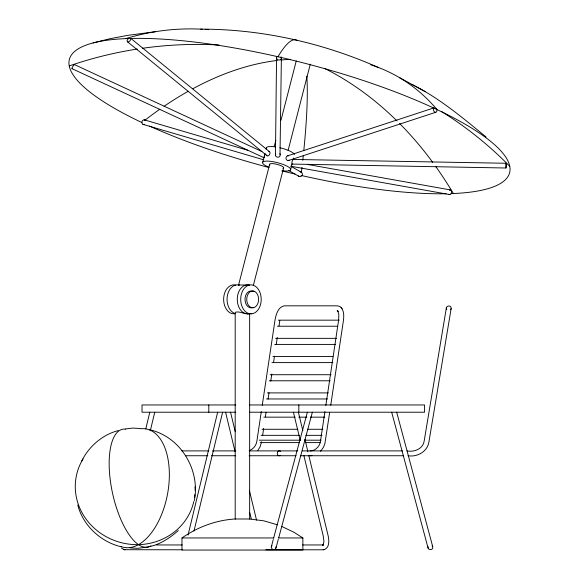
<?xml version="1.0" encoding="UTF-8"?>
<svg xmlns="http://www.w3.org/2000/svg" width="579" height="579" viewBox="0 0 579 579"><rect width="100%" height="100%" fill="white"/><g stroke="black" fill="none" stroke-linecap="round" stroke-linejoin="round"><path stroke-width="0.87" d="M281.38 57.914L279.99 156.033A2.359 2.294 9.4 0 1 277.92 157.191A2.396 2.323 9.4 0 1 276.733 156.873L276.197 156.554A2.302 2.142 -35.8 0 1 275.459 155.013L276.552 57.929M264.357 157.495A2.302 0.622 -79.6 0 1 264.162 157.691L264.929 153.782M408.036 455.745C417.264 457.309 427.548 451.555 428.93 441.864L451.135 308.636C451.743 304.178 444.274 305.907 446.785 309.642M194.305 500.625C200.515 469.822 180.395 436.494 149.368 429.683M291.961 164.147L291.939 163.444A2.302 0.622 -79.6 0 1 292.04 161.765L292.54 160.108A2.577 0.702 -79.6 0 1 293.14 159.435L506.06 163.271L506.133 166.267L505.974 168.004L291.997 164.074M275.459 155.013L275.763 153.84M273.245 539.534L271.233 547.372L272.441 549.464M274.859 549.464L275.742 548.581L275.988 546.75M428.062 546.75C427.027 550.607 433.772 550.607 432.737 546.75L396.687 412.219M261.31 411.582L256.902 440.995C256.323 445.019 253.993 448.522 250.048 450.259M262.244 405.343L275.061 319.782C276.074 314.448 278.072 306.964 284.289 305.828L337.354 305.828L339.996 306.515L341.458 307.869M262.598 435.56L263.662 428.431M265.399 416.837L266.065 412.378M268.07 399.011L269.003 392.765M270.74 381.177L271.812 374.041M273.549 362.454L274.482 356.208M276.219 344.621L277.283 337.485M279.02 325.897L279.823 320.549M324.913 411.604L320.505 440.995C319.999 446.243 315.085 451.135 310.17 450.903M325.847 405.365L338.65 319.861L338.824 314.455L337.832 311.017L338.143 311.43L337.137 310.626L337.716 310.713M329.675 412.364L324.891 443.615L323.487 447.256L320.578 451.28M330.739 405.228L343.441 320.469C343.991 316.091 344.107 311.024 341.132 307.435M446.366 307.84L424.183 440.93C423.126 448.928 414.159 452.373 406.994 450.903M261.657 441.806L259.949 447.14L257.821 450.39M145.785 428.909L149.802 412.219M150.316 430.682L154.759 412.219M188.045 535.112L217.646 412.219M193.987 531.03L222.604 412.219M262.765 162.106L264.972 153.522M266.079 149.23L266.521 147.515M239.047 285.056L238.591 284.962L269.604 164.472M274.258 146.393L275.828 140.292M280.989 120.244L296.245 60.961M253.356 285.425L283.667 167.671M288.089 150.468L310.301 64.168M290.506 170.038L292.048 164.031M293.155 159.739L293.596 158.024M273.635 538.094L307.362 412.219M275.988 547.995L278.304 539.339M278.709 537.84L312.37 412.219M451.135 308.636L450.614 309.772M271.312 546.75L271.942 545.664M506.06 163.271L505.974 168.004M81.668 461.13C88.775 446.583 102.418 434.655 118.246 430.595M238.591 284.962L249.173 285.1M434.084 107.889L433.765 108.208A2.316 1.599 71.9 0 0 433.526 110.365L434.084 111.45A2.468 1.701 71.9 0 0 435.821 112.275L436.537 111.79A2.316 1.599 71.9 0 0 436.776 109.634L436.544 109.055M128.48 38.547L128.046 38.974A2.316 1.252 -50.8 0 0 127.127 40.971L127.366 41.681L267.172 155.852A2.396 1.607 -62.5 0 0 268.063 155.874A2.359 1.585 -62.5 0 0 269.691 154.303L269.995 153.131A2.482 1.665 -62.5 0 0 268.765 151.394M178.296 530.516C168.988 538.803 158.27 545.707 145.662 547.285M281.698 526.42L293.814 532.181L302.875 537.956L302.875 550.05L181.972 550.05L181.972 537.956C197.671 526.999 216.314 520.014 235.487 518.987M265.848 549.789L323.191 549.789C329.827 548.914 329.248 540.004 328.003 535.191L308.752 455.26M280.692 455.42C276.169 457.634 276.169 449.014 280.692 451.229M144.453 124.29L143.954 124.471A2.468 1.954 -73.6 0 1 142.217 123.645L141.898 122.545A227.25 54.962 14.4 0 1 126.425 38.59A227.25 54.962 14.4 0 1 438.788 110.43A227.25 54.962 14.4 0 1 450.99 193.632M287.575 155.831L433.628 107.998M288.262 160.6L435.821 112.275M249.65 313.557A14.511 10.263 -90 0 1 248.319 313.832C244.048 314.086 240.082 311.278 235.863 312.081L235.197 312.964L235.197 518.994L249.65 518.994L249.65 313.977M93.038 42.94L110.242 38.648L127.684 35.377L155.338 31.715M125.325 428.996L132.605 428.069L140.328 428.511M145.061 547.394L137.78 548.32L130.051 547.879M323.191 549.789L323.755 549.71M323.958 549.674L324.522 549.594M249.404 518.987L263.771 520.825L277.507 524.835M310.293 455.745L311.987 455.63M254.326 291.36L252.046 291.092A8.41 5.949 -90 0 0 245.105 297.816A8.41 5.949 -90 0 0 249.86 307.63L251.409 307.753M250.758 307.702L252.466 307.702M247.11 313.738L250.526 313.738M278.34 320.165L339.251 320.165M277.428 326.223L337.448 326.223M275.618 338.346L336.529 338.346M274.707 344.411L335.625 344.411M272.89 356.534L332.911 356.534M271.985 362.599L332.896 362.599M270.169 374.722L331.079 374.722M269.257 380.779L330.175 380.779M267.44 392.902L328.358 392.902M266.535 398.967L327.446 398.967M235.769 404.96L142.021 404.96L142.021 412.219L235.769 412.219M249.411 404.96L424.566 404.96L424.566 412.219L249.411 412.219M263.814 417.155L295.167 417.155M298.75 417.155L306.812 417.155M310.395 417.155L324.725 417.155M261.998 429.278L297.823 429.278M307.681 429.278L322.908 429.278M261.086 435.336L299.604 435.336M305.878 435.336L322.004 435.336M259.283 440.192L300.487 440.192M304.967 440.192L321.092 440.192M260.181 442.609L299.596 442.609M305.864 442.609L320.194 442.609M181.799 450.903L208.867 450.903M212.457 450.903L235.798 450.903M249.129 450.903L297.599 450.903M302.39 450.903L402.485 450.903M185.396 455.745L207.854 455.745M211.444 455.745L235.711 455.745M249.187 455.745L296.086 455.745M300.407 455.745L403.52 455.745M181.972 537.956L273.824 537.956M278.333 537.956L302.875 537.956M156.33 544.955L182.24 544.955M302.593 544.955L323.125 544.955L322.677 545.331L323.502 544.361L323.227 544.817L323.922 541.488L323.292 536.197L303.809 455.304M124.434 549.71L182.305 549.789M200.645 29.131C261.585 29.08 322.394 42.759 378.073 67.352M248.319 313.832L245.648 313.623A14.511 10.263 -90 0 1 237.448 296.694A14.511 10.263 -90 0 1 249.419 285.1M234.676 313.832L232.005 313.623A14.511 10.263 -90 0 1 223.805 296.694A14.511 10.263 -90 0 1 235.776 285.1M121.366 548.045L124.232 549.674M123.667 549.594L124.999 549.789M307.71 164.472L450.65 189.97M290.586 166.195L449.449 194.53M121.011 546.706C100.652 541.922 82.963 525.414 77.774 505.04M144.251 119.839L247.732 150.25M142.962 124.347L263.807 159.855M288.559 155.925L288.147 155.78A2.577 2.193 80.7 0 0 286.619 156.395L285.968 158.045A2.302 1.961 80.7 0 0 286.562 159.761L287.018 160.173A2.396 1.679 -89.7 0 0 287.821 160.615A2.359 1.657 -89.7 0 0 289.059 160.086M73.96 64.37L261.867 151.532M72.006 68.677L263.981 157.72M411.741 84.36C439.143 97.844 462.578 117.732 486.049 136.962M399.72 77.781L425.435 91.721M291.295 166.513L301.283 172.224M288.755 170.516L298.793 176.255M131.23 38.721L269.546 151.727M432.108 545.664L432.737 546.75M341.74 308.245L342.051 308.65M281.032 56.858L281.285 57.364A2.316 2.07 0.6 0 1 280.706 59.405L279.635 59.955A2.468 2.2 0.6 0 1 277.29 59.42L276.646 58.479A2.316 2.07 0.6 0 1 277.225 56.438M391.679 412.219L428.062 547.995M298.388 412.219L302.831 430.66M304.945 439.447L307.905 451.743M293.43 412.219L300.204 440.351M230.543 412.219L235.197 431.521M249.354 490.319L256.54 520.152M225.586 412.219L235.06 451.548M249.795 512.719L251.264 518.835M130.716 38.453L130.774 38.858A2.316 1.252 -50.8 0 1 129.855 40.856L128.943 41.616A2.468 1.332 -50.8 0 1 127.366 41.681M298.829 404.96L298.829 412.219M208.809 404.96L208.809 412.219M125.346 429.133A60.354 23.29 77.7 0 0 110.017 478.037A60.354 23.29 77.7 0 0 138.475 544.658A60.354 23.29 77.7 0 0 150.924 545.859M83.065 458.937A60.354 56.286 12.6 0 0 84.245 516.432A60.354 56.286 12.6 0 0 138.475 544.658A60.354 56.286 12.6 0 0 193.82 501.457M195.022 486.794A60.354 56.286 12.6 0 1 195.109 490.254M194.899 494.611A60.354 56.286 12.6 0 1 194.602 497.209M140.813 428.771A60.354 32.989 -79.3 0 1 169.336 476.647A60.354 32.989 -79.3 0 1 138.475 544.658A60.354 32.989 -79.3 0 1 121.054 546.554M269.105 167.309A14.511 3.51 14.4 0 1 266.441 161.114A14.511 3.51 14.4 0 1 288.147 166.766A14.511 3.51 14.4 0 1 282.335 170.754M266.369 148.427A14.511 3.51 14.4 0 1 275.539 146.921M279.852 147.739A14.511 3.51 14.4 0 1 294.407 154.542M279.947 153.674A2.482 2.41 9.4 0 1 280.294 154.854M370.741 64.812A379.607 229.009 -64.7 0 1 437.058 109.612M73.946 65.058A2.468 0.384 -65.1 0 0 73.83 64.428L72.02 67.996A2.468 0.384 -65.1 0 0 72.136 68.626M449.434 190.252A2.468 1.585 -79.9 0 1 451.012 190.187L451.519 191.019A2.316 1.491 -79.9 0 1 451.316 193.364L450.665 194.24A2.468 1.585 -79.9 0 1 449.087 194.305M145.481 120.685A2.468 1.954 -73.6 0 0 143.744 119.86L142.789 120.36A2.316 1.838 -73.6 0 0 141.898 122.545M298.301 175.871A2.468 2.446 -60.2 0 0 300.61 176.537L301.702 175.951A2.316 2.302 -60.2 0 0 302.368 173.686L301.768 172.614A2.468 2.446 -60.2 0 0 300.081 171.876M235.421 313.623A14.511 10.263 -90 0 1 227.229 296.694A14.511 10.263 -90 0 1 239.199 285.1M266.919 155.693A2.302 1.078 -68 0 1 266.658 154.969M269.937 165.015A7.252 1.751 14.4 0 1 277.189 164.4A7.252 1.751 14.4 0 1 282.907 168.409M144.779 120.331A379.607 229.009 -64.7 0 1 159.797 109.243M164.11 106.261A379.607 229.009 -64.7 0 1 188.269 91.258M192.872 88.717A379.607 229.009 -64.7 0 1 277.406 60.419M280.909 60.035A379.607 229.009 -64.7 0 1 290.463 59.34M324.978 68.619A379.607 288.494 87.5 0 1 397.049 120.968M399.59 123.501A379.607 288.494 87.5 0 1 432.745 162.373M435.792 166.578A379.607 288.494 87.5 0 1 453.357 193.538M446.119 193.755A227.25 54.962 14.4 0 1 301.022 175.423M294.95 174.018A227.25 54.962 14.4 0 1 281.835 170.841M268.678 167.44A227.25 54.962 14.4 0 1 149.57 126.077M125.643 38.627A379.607 288.494 87.5 0 1 202.426 29.225M205.104 29.384A379.607 288.494 87.5 0 1 208.664 29.652M277.978 56.735A379.607 42.057 -77.2 0 1 297.266 40.523M69.292 65.89A379.607 365.935 -11 0 1 137.303 49.049M142.441 48.289A379.607 365.935 -11 0 1 218.956 45.003M306.805 76.196A379.607 42.057 -77.2 0 1 303.816 150.374M303.266 155.744A379.607 42.057 -77.2 0 1 302.774 160.303M301.977 167.353A379.607 42.057 -77.2 0 1 301.348 172.708M441.459 111.465A379.607 365.935 -11 0 1 509.708 166.274M323.133 544.955L322.561 545.034L323.125 544.955M253.117 307.753L251.568 307.63A8.41 5.949 -90 0 1 246.82 297.816A8.41 5.949 -90 0 1 253.761 291.092L255.238 291.78A8.41 5.949 90 0 1 258.509 300.914A8.41 5.949 90 0 1 253.117 307.753M251.742 313.832L249.064 313.623A14.511 10.263 -90 0 1 240.871 296.694A14.511 10.263 -90 0 1 252.842 285.1L255.39 286.279A14.511 10.263 -90 0 1 261.035 302.035A14.511 10.263 -90 0 1 251.742 313.832"/></g></svg>
